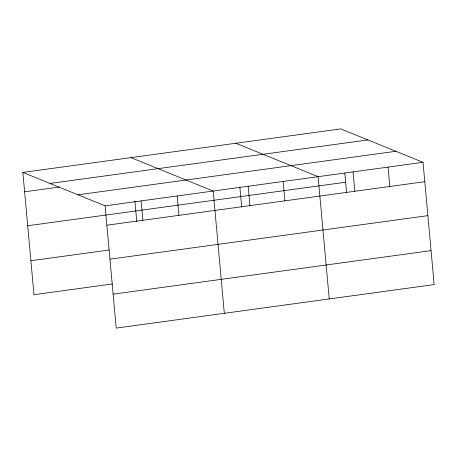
<?xml version="1.0" encoding="UTF-8"?>
<svg xmlns="http://www.w3.org/2000/svg" width="457" height="457" viewBox="0 0 457 457"><rect width="100%" height="100%" fill="white"/><g stroke="black" fill="none" stroke-linecap="round" stroke-linejoin="round"><path stroke-width="0.69" d="M22.85 172.42L340.785 128.897L423.022 162.315L434.15 284.58L116.215 328.103L105.093 205.839L22.85 172.42L33.978 294.685L112.399 283.951M49.99 183.446L367.919 139.928M24.615 191.791L59.233 187.05M77.953 194.808L395.882 151.29M105.093 205.839L423.022 162.315M27.706 225.747L345.635 182.223M106.852 225.21L424.787 181.692M30.887 260.73L109.309 249.996M109.943 259.165L427.878 215.647M113.125 294.148L431.06 250.63M235.863 143.258L318.106 176.676L329.234 298.947M130.948 157.619L213.185 191.037L224.313 313.308M388.05 167.102L389.815 186.479M353.078 171.889L354.843 191.266M344.801 173.032L346.589 192.723M283.134 181.463L284.894 200.84M248.162 186.25L249.922 205.627M239.879 187.393L241.673 207.084M177.156 195.973L178.916 215.344M141.122 200.903L142.887 220.28M134.901 201.046L136.757 221.445"/></g></svg>
